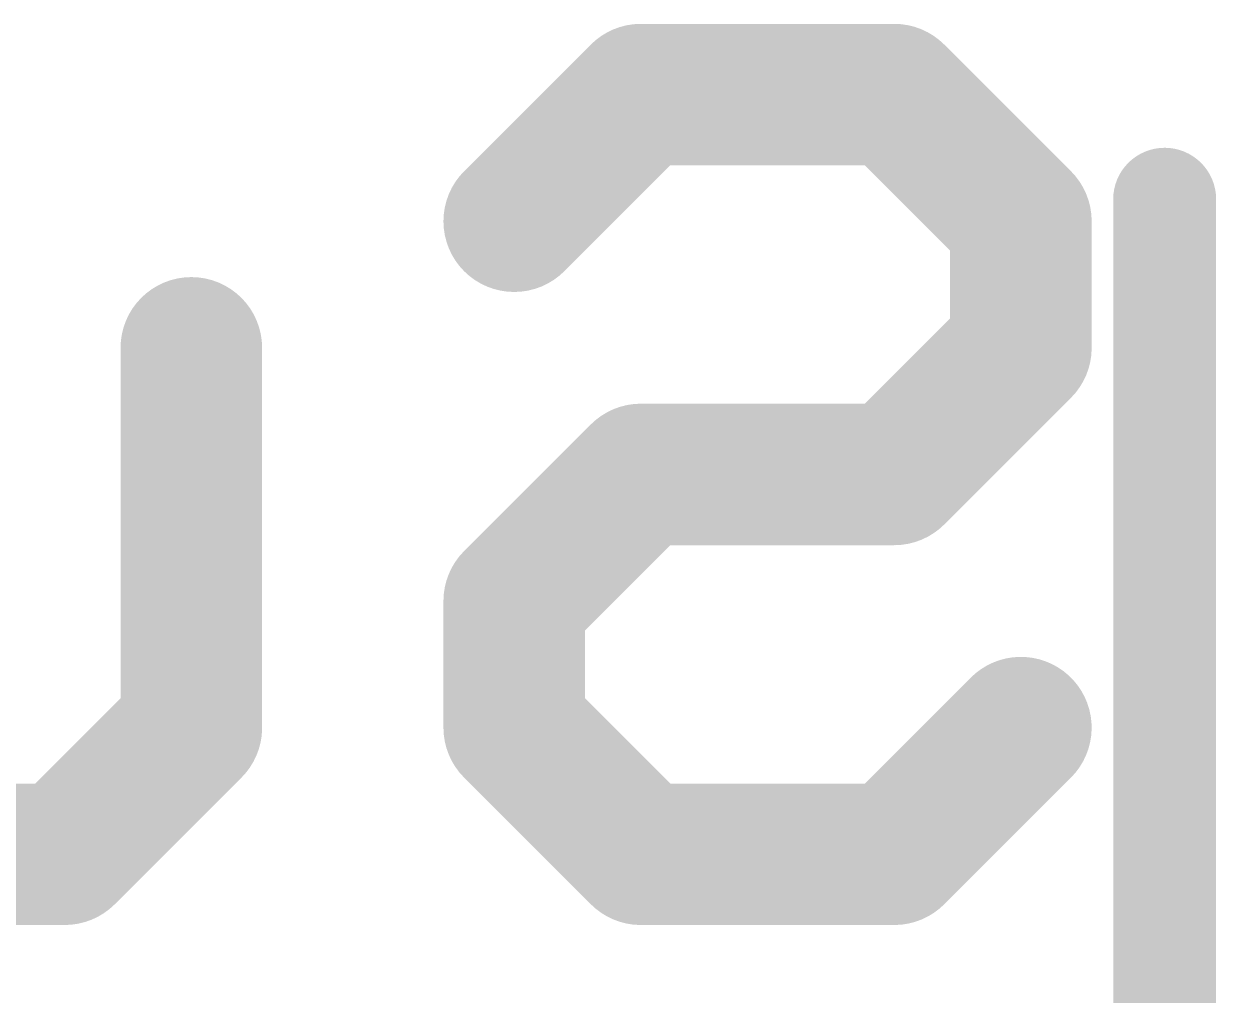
# Model space of a CAD drawing. Extents: x -128 to 56, y -3 to 18.
# Drawn here: x 20.537 to 22.89, y 8.243 to 10.161 of the extents above; entities that cross this region are included whole.
import ezdxf

# ---------------------------------------------------------------- set-up
doc = ezdxf.new("R2010")
doc.units = 0
doc.layers.add('21', color=53, linetype='CONTINUOUS')
doc.layers.add('22', color=53, linetype='CONTINUOUS')

msp = doc.modelspace()

# ---------------------------------------------------------------- linework, layer by layer
at = {"layer": '21', "const_width": 0.2032}
msp.add_lwpolyline([(22.788, 9.815), (22.788, 7.715)], dxfattribs=at)
at = {"layer": '21', "const_width": 0.1016}
msp.add_lwpolyline([(22.8388, 9.815, 1), (22.7372, 9.815)], format="xyb", dxfattribs=at)
at = {"layer": '22', "const_width": 0.2794}
for points in [[(21.5043, 9.7716), (21.7543, 10.0216)], [(21.7543, 10.0216), (22.2542, 10.0216)], [(22.2542, 10.0216), (22.5042, 9.7716)], [(22.5042, 9.7716), (22.5042, 9.5216)], [(20.8671, 9.5216), (20.8671, 8.7717)], [(22.5042, 9.5216), (22.2542, 9.2716)], [(21.7543, 9.2716), (21.5043, 9.0217)], [(22.2542, 9.2716), (21.7543, 9.2716)], [(21.5043, 9.0217), (21.5043, 8.7717)], [(20.8671, 8.7717), (20.6171, 8.5217)], [(21.5043, 8.7717), (21.7543, 8.5217)], [(22.2542, 8.5217), (22.5042, 8.7717)], [(20.6171, 8.5217), (19.8671, 8.5217)], [(21.7543, 8.5217), (22.2542, 8.5217)]]:
    msp.add_lwpolyline(points, dxfattribs=at)
at = {"layer": '22', "const_width": 0.1397}
for points in [[(21.7543, 10.0914, 1), (21.7543, 9.9517)], [(21.8037, 9.9722, 1), (21.7049, 10.071)], [(22.3036, 10.071, 1), (22.2049, 9.9722)], [(22.2542, 9.9517, 1), (22.2542, 10.0914)], [(22.5741, 9.7716, 1), (22.4344, 9.7716)], [(21.4549, 9.821, 1), (21.5537, 9.7222)], [(22.4548, 9.7222, 1), (22.5536, 9.821)], [(20.9369, 9.5216, 1), (20.7972, 9.5216)], [(22.5536, 9.4722, 1), (22.4548, 9.571)], [(22.4344, 9.5216, 1), (22.5741, 9.5216)], [(21.7543, 9.3415, 1), (21.7543, 9.2018)], [(21.8037, 9.2222, 1), (21.7049, 9.321)], [(22.2049, 9.321, 1), (22.3036, 9.2222)], [(22.2542, 9.2018, 1), (22.2542, 9.3415)], [(21.5742, 9.0217, 1), (21.4345, 9.0217)], [(21.4549, 9.0711, 1), (21.5537, 8.9723)], [(20.9165, 8.7223, 1), (20.8177, 8.8211)], [(21.5537, 8.8211, 1), (21.4549, 8.7223)], [(22.5536, 8.7223, 1), (22.4548, 8.8211)], [(20.7972, 8.7717, 1), (20.9369, 8.7717)], [(21.4345, 8.7717, 1), (21.5742, 8.7717)], [(20.6171, 8.4519, 1), (20.6171, 8.5916)], [(21.7543, 8.5916, 1), (21.7543, 8.4519)], [(22.2542, 8.4519, 1), (22.2542, 8.5916)], [(20.5677, 8.5711, 1), (20.6665, 8.4723)], [(21.7049, 8.4723, 1), (21.8037, 8.5711)], [(22.2049, 8.5711, 1), (22.3036, 8.4723)]]:
    msp.add_lwpolyline(points, format="xyb", dxfattribs=at)

doc.saveas('drawing.dxf')
